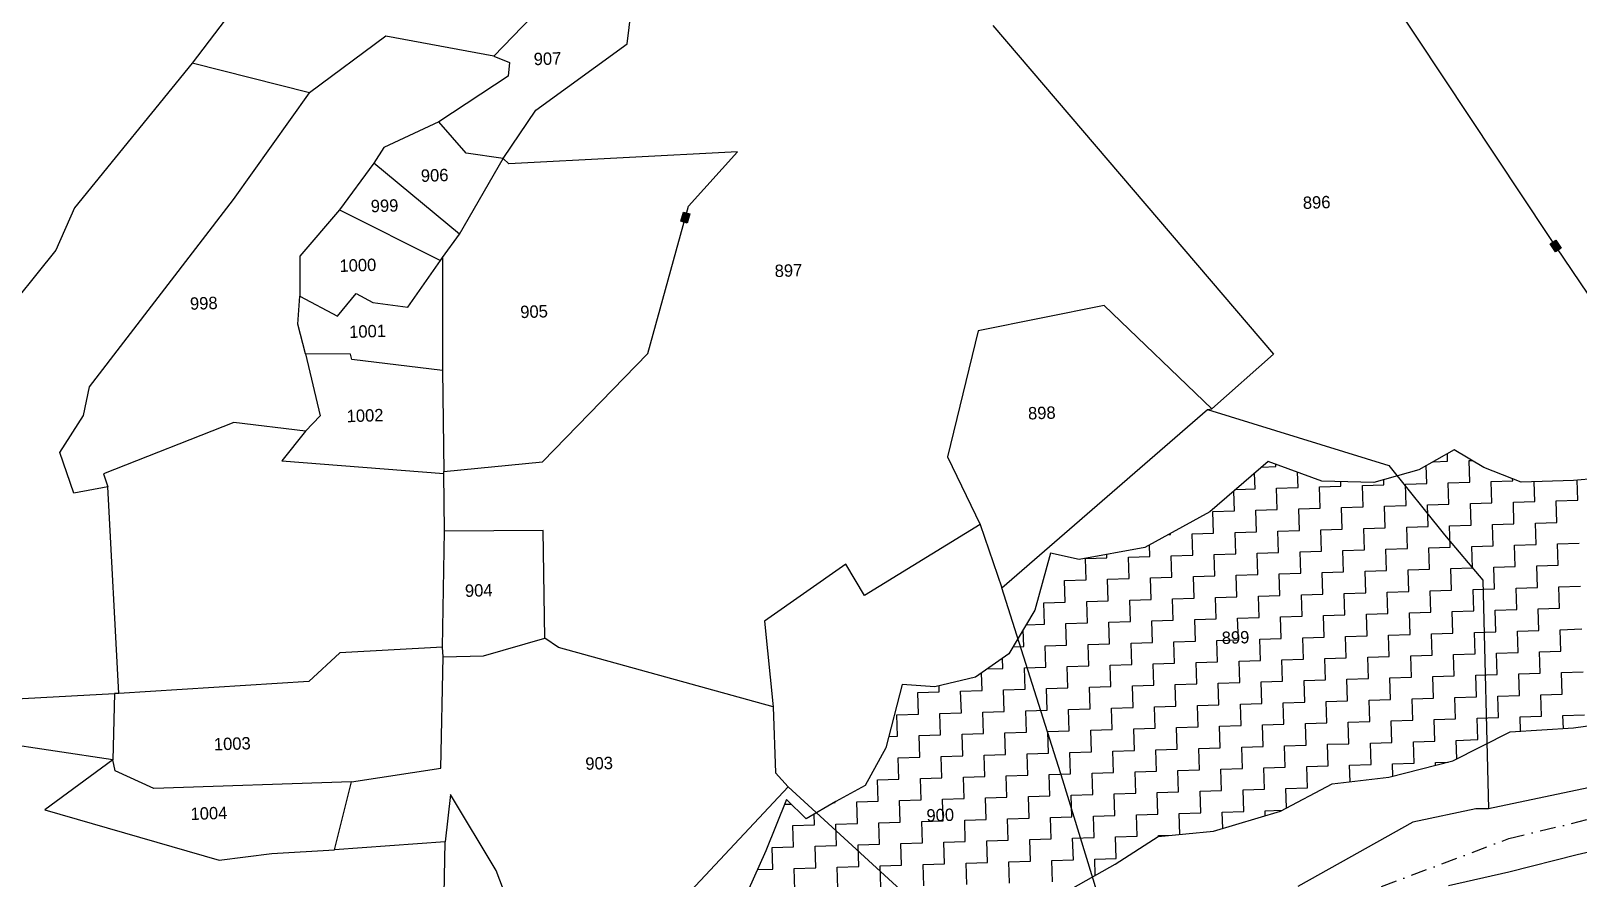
# Model space of a CAD drawing. Header units: metres. Extents: x 313073 to 315646, y 1903695 to 1906857.
# Drawn here: x 314727.7 to 315212, y 1904467.6 to 1904732.8 of the extents above; entities that cross this region are included whole.
import ezdxf

# ---------------------------------------------------------------- set-up
doc = ezdxf.new("R2010")
doc.units = ezdxf.units.M
doc.linetypes.add('DASHDOT', pattern=[1, 0.5, -0.25, 0, -0.25])
for name, color, linetype in [('POLY_HATCH', 12, 'Continuous'), ('POLY_PARCEL', 6, 'Continuous'), ('POLY_WATER', 4, 'Continuous'), ('TEXT_PARCEL', 7, 'Continuous'), ('V_BOUND_STREAM_LINE', 7, 'DASHDOT')]:
    doc.layers.add(name, color=color, linetype=linetype)
doc.styles.add('TEXT_MAP', font='')
doc.styles.get('TEXT_MAP').set_extended_font_data('Kruti Dev 050')

msp = doc.modelspace()

# ---------------------------------------------------------------- hatches: boundary and pattern name
for points in [[(314931.1, 1904673.22), (314933.09, 1904672.67), (314933.89, 1904675.55), (314931.89, 1904676.1)], [(315204.93, 1904663.65), (315206.65, 1904664.81), (315204.98, 1904667.29), (315203.26, 1904666.14)]]:
    msp.add_hatch(color=256).paths.add_polyline_path(points)

# ---------------------------------------------------------------- linework, layer by layer
for p, q in [((314931.1, 1904673.22), (314931.89, 1904676.1)), ((314933.09, 1904672.67), (314931.1, 1904673.22)), ((314931.89, 1904676.1), (314933.89, 1904675.55)), ((314933.89, 1904675.55), (314933.09, 1904672.67)), ((315203.26, 1904666.14), (315204.98, 1904667.29)), ((315204.93, 1904663.65), (315203.26, 1904666.14)), ((315206.65, 1904664.81), (315204.93, 1904663.65)), ((315204.98, 1904667.29), (315206.65, 1904664.81))]:
    msp.add_line(p, q)
at = {"layer": 'POLY_HATCH'}
for p, q in [((315173.21, 1904601.64), (315162.1, 1904595.47)), ((315182.45, 1904596.11), (315173.21, 1904601.64)), ((315114.91, 1904598.03), (315096.71, 1904582.26)), ((315131.77, 1904591.85), (315114.91, 1904598.03)), ((315162.1, 1904595.47), (315148.01, 1904591.46)), ((315194.12, 1904591.55), (315182.45, 1904596.11)), ((315148.01, 1904591.46), (315131.77, 1904591.85)), ((315210.56, 1904592.06), (315194.12, 1904591.55)), ((315229.19, 1904593.76), (315210.56, 1904592.06)), ((315096.71, 1904582.26), (315076.35, 1904571.11)), ((315076.35, 1904571.11), (315055.76, 1904567.34)), ((315046.86, 1904569.3), (315041.93, 1904551.48)), ((315055.76, 1904567.34), (315046.86, 1904569.3)), ((315041.93, 1904551.48), (315033.74, 1904537.8)), ((315033.74, 1904537.8), (315023.33, 1904530.54)), ((315000.35, 1904528.26), (314995.26, 1904508.42)), ((315010.56, 1904527.46), (315000.35, 1904528.26)), ((315023.33, 1904530.54), (315010.56, 1904527.46)), ((315210.5, 1904514.68), (315232.9, 1904517.83)), ((315172.77, 1904504.33), (315190.74, 1904513.39)), ((315190.74, 1904513.39), (315210.5, 1904514.68)), ((314995.26, 1904508.42), (314988.8, 1904496.59)), ((315152.68, 1904499.23), (315172.77, 1904504.33)), ((315134.95, 1904497.12), (315152.68, 1904499.23)), ((314988.8, 1904496.59), (314979.66, 1904491.61)), ((315118.76, 1904488.56), (315134.95, 1904497.12)), ((314964.2, 1904492.25), (314957.65, 1904476.16)), ((314970.32, 1904486.18), (314964.2, 1904492.25)), ((314979.66, 1904491.61), (314970.32, 1904486.18)), ((315097.8, 1904482.32), (315118.76, 1904488.56)), ((315067.01, 1904471.96), (315080.51, 1904480.66)), ((315080.51, 1904480.66), (315097.8, 1904482.32)), ((314957.65, 1904476.16), (314950.22, 1904459.38)), ((315053.92, 1904464.62), (315067.01, 1904471.96))]:
    msp.add_line(p, q, dxfattribs=at)
at = {"layer": 'POLY_HATCH', "linetype": 'Continuous'}
for p, q in [((315171.12, 1904598.09), (315171.05, 1904600.44)), ((315112.88, 1904596.28), (315117.38, 1904596.42)), ((315117.38, 1904596.42), (315117.35, 1904597.13)), ((315164.61, 1904591.16), (315164.44, 1904596.77)), ((315166.56, 1904597.95), (315171.12, 1904598.09)), ((315177.84, 1904598.3), (315178.74, 1904598.33)), ((315178.05, 1904591.58), (315177.84, 1904598.3)), ((315110.87, 1904589.49), (315110.71, 1904594.4)), ((315124.3, 1904589.91), (315124.16, 1904594.64)), ((315131.02, 1904590.12), (315137.74, 1904590.33)), ((315131.23, 1904583.4), (315131.02, 1904590.12)), ((315137.74, 1904590.33), (315137.7, 1904591.71)), ((315144.46, 1904590.53), (315151.18, 1904590.74)), ((315144.67, 1904583.82), (315144.46, 1904590.53)), ((315151.18, 1904590.74), (315151.13, 1904592.35)), ((315157.89, 1904590.95), (315164.61, 1904591.16)), ((315158.1, 1904584.23), (315157.89, 1904590.95)), ((315171.33, 1904591.37), (315178.05, 1904591.58)), ((315171.54, 1904584.65), (315171.33, 1904591.37)), ((315184.77, 1904591.79), (315191.49, 1904592)), ((315184.98, 1904585.07), (315184.77, 1904591.79)), ((315191.49, 1904592), (315191.47, 1904592.59)), ((315198.41, 1904585.49), (315198.22, 1904591.68)), ((315211.85, 1904585.91), (315211.66, 1904592.16)), ((315104.36, 1904582.56), (315104.17, 1904588.72)), ((315104.83, 1904589.3), (315110.87, 1904589.49)), ((315117.58, 1904589.7), (315124.3, 1904589.91)), ((315117.79, 1904582.98), (315117.58, 1904589.7)), ((315191.7, 1904585.28), (315198.41, 1904585.49)), ((315191.9, 1904578.56), (315191.7, 1904585.28)), ((315205.13, 1904585.7), (315211.85, 1904585.91)), ((315205.34, 1904578.98), (315205.13, 1904585.7)), ((315097.64, 1904582.35), (315104.36, 1904582.56)), ((315097.85, 1904575.63), (315097.64, 1904582.35)), ((315111.08, 1904582.77), (315117.79, 1904582.98)), ((315111.28, 1904576.05), (315111.08, 1904582.77)), ((315124.51, 1904583.19), (315131.23, 1904583.4)), ((315124.72, 1904576.47), (315124.51, 1904583.19)), ((315137.95, 1904583.61), (315144.67, 1904583.82)), ((315138.16, 1904576.89), (315137.95, 1904583.61)), ((315151.39, 1904584.03), (315158.1, 1904584.23)), ((315151.59, 1904577.31), (315151.39, 1904584.03)), ((315164.82, 1904584.44), (315171.54, 1904584.65)), ((315165.03, 1904577.73), (315164.82, 1904584.44)), ((315178.26, 1904584.86), (315184.98, 1904585.07)), ((315178.47, 1904578.14), (315178.26, 1904584.86)), ((315084.41, 1904575.22), (315084.4, 1904575.52)), ((315091.13, 1904575.42), (315097.85, 1904575.63)), ((315104.57, 1904575.84), (315111.28, 1904576.05)), ((315104.78, 1904569.12), (315104.57, 1904575.84)), ((315118, 1904576.26), (315124.72, 1904576.47)), ((315118.21, 1904569.54), (315118, 1904576.26)), ((315131.44, 1904576.68), (315138.16, 1904576.89)), ((315131.65, 1904569.96), (315131.44, 1904576.68)), ((315144.88, 1904577.1), (315151.59, 1904577.31)), ((315145.09, 1904570.38), (315144.88, 1904577.1)), ((315158.31, 1904577.52), (315165.03, 1904577.73)), ((315158.52, 1904570.8), (315158.31, 1904577.52)), ((315171.75, 1904577.93), (315178.47, 1904578.14)), ((315171.96, 1904571.22), (315171.75, 1904577.93)), ((315185.19, 1904578.35), (315191.9, 1904578.56)), ((315185.4, 1904571.63), (315185.19, 1904578.35)), ((315198.62, 1904578.77), (315205.34, 1904578.98)), ((315198.83, 1904572.05), (315198.62, 1904578.77)), ((315077.9, 1904568.29), (315077.79, 1904571.9)), ((315083.81, 1904575.2), (315084.41, 1904575.22)), ((315091.34, 1904568.71), (315091.13, 1904575.42)), ((315151.8, 1904570.59), (315158.52, 1904570.8)), ((315165.24, 1904571.01), (315171.96, 1904571.22)), ((315165.45, 1904564.29), (315165.24, 1904571.01)), ((315178.68, 1904571.42), (315185.4, 1904571.63)), ((315178.89, 1904564.71), (315178.68, 1904571.42)), ((315192.11, 1904571.84), (315198.83, 1904572.05)), ((315192.32, 1904565.12), (315192.11, 1904571.84)), ((315205.55, 1904572.26), (315212.27, 1904572.47)), ((315205.76, 1904565.54), (315205.55, 1904572.26)), ((315057.75, 1904567.66), (315064.46, 1904567.87)), ((315057.96, 1904560.94), (315057.75, 1904567.66)), ((315064.46, 1904567.87), (315064.43, 1904568.93)), ((315071.18, 1904568.08), (315077.9, 1904568.29)), ((315071.39, 1904561.36), (315071.18, 1904568.08)), ((315084.62, 1904568.5), (315091.34, 1904568.71)), ((315084.83, 1904561.78), (315084.62, 1904568.5)), ((315098.06, 1904568.92), (315104.78, 1904569.12)), ((315098.27, 1904562.2), (315098.06, 1904568.92)), ((315111.49, 1904569.33), (315118.21, 1904569.54)), ((315111.7, 1904562.62), (315111.49, 1904569.33)), ((315124.93, 1904569.75), (315131.65, 1904569.96)), ((315125.14, 1904563.03), (315124.93, 1904569.75)), ((315138.37, 1904570.17), (315145.09, 1904570.38)), ((315138.58, 1904563.45), (315138.37, 1904570.17)), ((315152.01, 1904563.87), (315151.8, 1904570.59)), ((315051.24, 1904560.73), (315057.96, 1904560.94)), ((315064.67, 1904561.15), (315071.39, 1904561.36)), ((315064.88, 1904554.43), (315064.67, 1904561.15)), ((315078.11, 1904561.57), (315084.83, 1904561.78)), ((315078.32, 1904554.85), (315078.11, 1904561.57)), ((315091.55, 1904561.99), (315098.27, 1904562.2)), ((315091.76, 1904555.27), (315091.55, 1904561.99)), ((315104.98, 1904562.41), (315111.7, 1904562.62)), ((315105.19, 1904555.69), (315104.98, 1904562.41)), ((315118.42, 1904562.82), (315125.14, 1904563.03)), ((315118.63, 1904556.11), (315118.42, 1904562.82)), ((315131.86, 1904563.24), (315138.58, 1904563.45)), ((315132.07, 1904556.52), (315131.86, 1904563.24)), ((315145.29, 1904563.66), (315152.01, 1904563.87)), ((315145.5, 1904556.94), (315145.29, 1904563.66)), ((315158.73, 1904564.08), (315165.45, 1904564.29)), ((315158.94, 1904557.36), (315158.73, 1904564.08)), ((315172.17, 1904564.5), (315178.89, 1904564.71)), ((315172.38, 1904557.78), (315172.17, 1904564.5)), ((315185.6, 1904564.92), (315192.32, 1904565.12)), ((315185.81, 1904558.2), (315185.6, 1904564.92)), ((315199.04, 1904565.33), (315205.76, 1904565.54)), ((315199.25, 1904558.62), (315199.04, 1904565.33)), ((315044.43, 1904560.52), (315044.52, 1904560.52)), ((315044.52, 1904560.52), (315044.51, 1904560.81)), ((315051.45, 1904554.01), (315051.24, 1904560.73)), ((315111.91, 1904555.9), (315118.63, 1904556.11)), ((315125.35, 1904556.32), (315132.07, 1904556.52)), ((315125.56, 1904549.6), (315125.35, 1904556.32)), ((315138.79, 1904556.73), (315145.5, 1904556.94)), ((315138.99, 1904550.02), (315138.79, 1904556.73)), ((315152.22, 1904557.15), (315158.94, 1904557.36)), ((315152.43, 1904550.43), (315152.22, 1904557.15)), ((315165.66, 1904557.57), (315172.38, 1904557.78)), ((315165.87, 1904550.85), (315165.66, 1904557.57)), ((315179.1, 1904557.99), (315185.81, 1904558.2)), ((315179.3, 1904551.27), (315179.1, 1904557.99)), ((315192.53, 1904558.41), (315199.25, 1904558.62)), ((315192.74, 1904551.69), (315192.53, 1904558.41)), ((315205.97, 1904558.82), (315212.69, 1904559.03)), ((315206.18, 1904552.11), (315205.97, 1904558.82)), ((315044.73, 1904553.81), (315051.45, 1904554.01)), ((315044.94, 1904547.09), (315044.73, 1904553.81)), ((315058.16, 1904554.22), (315064.88, 1904554.43)), ((315058.37, 1904547.51), (315058.16, 1904554.22)), ((315071.6, 1904554.64), (315078.32, 1904554.85)), ((315071.81, 1904547.92), (315071.6, 1904554.64)), ((315085.04, 1904555.06), (315091.76, 1904555.27)), ((315085.25, 1904548.34), (315085.04, 1904555.06)), ((315098.47, 1904555.48), (315105.19, 1904555.69)), ((315098.68, 1904548.76), (315098.47, 1904555.48)), ((315112.12, 1904549.18), (315111.91, 1904555.9)), ((315172.59, 1904551.06), (315179.3, 1904551.27)), ((315186.02, 1904551.48), (315192.74, 1904551.69)), ((315186.23, 1904544.76), (315186.02, 1904551.48)), ((315199.46, 1904551.9), (315206.18, 1904552.11)), ((315199.67, 1904545.18), (315199.46, 1904551.9)), ((315039.19, 1904546.91), (315044.94, 1904547.09)), ((315051.66, 1904547.3), (315058.37, 1904547.51)), ((315051.86, 1904540.58), (315051.66, 1904547.3)), ((315065.09, 1904547.71), (315071.81, 1904547.92)), ((315065.3, 1904541), (315065.09, 1904547.71)), ((315078.53, 1904548.13), (315085.25, 1904548.34)), ((315078.74, 1904541.41), (315078.53, 1904548.13)), ((315091.97, 1904548.55), (315098.68, 1904548.76)), ((315092.17, 1904541.83), (315091.97, 1904548.55)), ((315105.4, 1904548.97), (315112.12, 1904549.18)), ((315105.61, 1904542.25), (315105.4, 1904548.97)), ((315118.84, 1904549.39), (315125.56, 1904549.6)), ((315119.05, 1904542.67), (315118.84, 1904549.39)), ((315132.28, 1904549.81), (315138.99, 1904550.02)), ((315132.49, 1904543.09), (315132.28, 1904549.81)), ((315145.71, 1904550.22), (315152.43, 1904550.43)), ((315145.92, 1904543.51), (315145.71, 1904550.22)), ((315159.15, 1904550.64), (315165.87, 1904550.85)), ((315159.36, 1904543.92), (315159.15, 1904550.64)), ((315172.8, 1904544.34), (315172.59, 1904551.06)), ((315038.43, 1904540.16), (315038.27, 1904545.36)), ((315085.46, 1904541.62), (315092.17, 1904541.83)), ((315085.67, 1904534.91), (315085.46, 1904541.62)), ((315098.89, 1904542.04), (315105.61, 1904542.25)), ((315099.1, 1904535.32), (315098.89, 1904542.04)), ((315112.33, 1904542.46), (315119.05, 1904542.67)), ((315112.54, 1904535.74), (315112.33, 1904542.46)), ((315125.77, 1904542.88), (315132.49, 1904543.09)), ((315125.98, 1904536.16), (315125.77, 1904542.88)), ((315139.2, 1904543.3), (315145.92, 1904543.51)), ((315139.41, 1904536.58), (315139.2, 1904543.3)), ((315152.64, 1904543.71), (315159.36, 1904543.92)), ((315152.85, 1904537), (315152.64, 1904543.71)), ((315166.08, 1904544.13), (315172.8, 1904544.34)), ((315166.29, 1904537.41), (315166.08, 1904544.13)), ((315179.51, 1904544.55), (315186.23, 1904544.76)), ((315179.72, 1904537.83), (315179.51, 1904544.55)), ((315192.95, 1904544.97), (315199.67, 1904545.18)), ((315193.16, 1904538.25), (315192.95, 1904544.97)), ((315206.39, 1904545.39), (315213.11, 1904545.6)), ((315206.6, 1904538.67), (315206.39, 1904545.39)), ((315035.09, 1904540.06), (315038.43, 1904540.16)), ((315045.15, 1904540.37), (315051.86, 1904540.58)), ((315045.36, 1904533.65), (315045.15, 1904540.37)), ((315058.58, 1904540.79), (315065.3, 1904541)), ((315058.79, 1904534.07), (315058.58, 1904540.79)), ((315072.02, 1904541.21), (315078.74, 1904541.41)), ((315072.23, 1904534.49), (315072.02, 1904541.21)), ((315146.13, 1904536.79), (315152.85, 1904537)), ((315146.34, 1904530.07), (315146.13, 1904536.79)), ((315159.57, 1904537.21), (315166.29, 1904537.41)), ((315159.78, 1904530.49), (315159.57, 1904537.21)), ((315173, 1904537.62), (315179.72, 1904537.83)), ((315173.21, 1904530.91), (315173, 1904537.62)), ((315186.44, 1904538.04), (315193.16, 1904538.25)), ((315186.65, 1904531.32), (315186.44, 1904538.04)), ((315199.88, 1904538.46), (315206.6, 1904538.67)), ((315200.09, 1904531.74), (315199.88, 1904538.46)), ((315026.96, 1904533.08), (315031.92, 1904533.23)), ((315031.92, 1904533.23), (315031.82, 1904536.46)), ((315038.64, 1904533.44), (315045.36, 1904533.65)), ((315038.85, 1904526.72), (315038.64, 1904533.44)), ((315052.07, 1904533.86), (315058.79, 1904534.07)), ((315052.28, 1904527.14), (315052.07, 1904533.86)), ((315065.51, 1904534.28), (315072.23, 1904534.49)), ((315065.72, 1904527.56), (315065.51, 1904534.28)), ((315078.95, 1904534.7), (315085.67, 1904534.91)), ((315079.16, 1904527.98), (315078.95, 1904534.7)), ((315092.38, 1904535.11), (315099.1, 1904535.32)), ((315092.59, 1904528.4), (315092.38, 1904535.11)), ((315105.82, 1904535.53), (315112.54, 1904535.74)), ((315106.03, 1904528.81), (315105.82, 1904535.53)), ((315119.26, 1904535.95), (315125.98, 1904536.16)), ((315119.47, 1904529.23), (315119.26, 1904535.95)), ((315132.69, 1904536.37), (315139.41, 1904536.58)), ((315132.9, 1904529.65), (315132.69, 1904536.37)), ((315206.81, 1904531.95), (315213.52, 1904532.16)), ((315207.01, 1904525.23), (315206.81, 1904531.95)), ((315011.97, 1904525.89), (315011.91, 1904527.79)), ((315025.41, 1904526.3), (315025.24, 1904531.87)), ((315045.56, 1904526.93), (315052.28, 1904527.14)), ((315059, 1904527.35), (315065.72, 1904527.56)), ((315059.21, 1904520.63), (315059, 1904527.35)), ((315072.44, 1904527.77), (315079.16, 1904527.98)), ((315072.65, 1904521.05), (315072.44, 1904527.77)), ((315085.87, 1904528.19), (315092.59, 1904528.4)), ((315086.08, 1904521.47), (315085.87, 1904528.19)), ((315099.31, 1904528.61), (315106.03, 1904528.81)), ((315099.52, 1904521.89), (315099.31, 1904528.61)), ((315112.75, 1904529.02), (315119.47, 1904529.23)), ((315112.96, 1904522.31), (315112.75, 1904529.02)), ((315126.18, 1904529.44), (315132.9, 1904529.65)), ((315126.39, 1904522.72), (315126.18, 1904529.44)), ((315139.62, 1904529.86), (315146.34, 1904530.07)), ((315139.83, 1904523.14), (315139.62, 1904529.86)), ((315153.06, 1904530.28), (315159.78, 1904530.49)), ((315153.27, 1904523.56), (315153.06, 1904530.28)), ((315166.5, 1904530.7), (315173.21, 1904530.91)), ((315166.7, 1904523.98), (315166.5, 1904530.7)), ((315179.93, 1904531.11), (315186.65, 1904531.32)), ((315180.14, 1904524.4), (315179.93, 1904531.11)), ((315193.37, 1904531.53), (315200.09, 1904531.74)), ((315193.58, 1904524.81), (315193.37, 1904531.53)), ((315005.25, 1904525.68), (315011.97, 1904525.89)), ((315005.46, 1904518.96), (315005.25, 1904525.68)), ((315018.69, 1904526.1), (315025.41, 1904526.3)), ((315018.9, 1904519.38), (315018.69, 1904526.1)), ((315032.13, 1904526.51), (315038.85, 1904526.72)), ((315032.34, 1904519.8), (315032.13, 1904526.51)), ((315045.77, 1904520.21), (315045.56, 1904526.93)), ((315106.24, 1904522.1), (315112.96, 1904522.31)), ((315119.68, 1904522.51), (315126.39, 1904522.72)), ((315119.88, 1904515.8), (315119.68, 1904522.51)), ((315133.11, 1904522.93), (315139.83, 1904523.14)), ((315133.32, 1904516.21), (315133.11, 1904522.93)), ((315146.55, 1904523.35), (315153.27, 1904523.56)), ((315146.76, 1904516.63), (315146.55, 1904523.35)), ((315159.99, 1904523.77), (315166.7, 1904523.98)), ((315160.2, 1904517.05), (315159.99, 1904523.77)), ((315173.42, 1904524.19), (315180.14, 1904524.4)), ((315173.63, 1904517.47), (315173.42, 1904524.19)), ((315186.86, 1904524.61), (315193.58, 1904524.81)), ((315187.07, 1904517.89), (315186.86, 1904524.61)), ((315200.3, 1904525.02), (315207.01, 1904525.23)), ((315200.51, 1904518.31), (315200.3, 1904525.02)), ((314998.74, 1904518.75), (315005.46, 1904518.96)), ((314998.95, 1904512.03), (314998.74, 1904518.75)), ((315012.18, 1904519.17), (315018.9, 1904519.38)), ((315012.39, 1904512.45), (315012.18, 1904519.17)), ((315025.62, 1904519.59), (315032.34, 1904519.8)), ((315025.83, 1904512.87), (315025.62, 1904519.59)), ((315039.06, 1904520), (315045.77, 1904520.21)), ((315039.26, 1904513.29), (315039.06, 1904520)), ((315052.49, 1904520.42), (315059.21, 1904520.63)), ((315052.7, 1904513.7), (315052.49, 1904520.42)), ((315065.93, 1904520.84), (315072.65, 1904521.05)), ((315066.14, 1904514.12), (315065.93, 1904520.84)), ((315079.37, 1904521.26), (315086.08, 1904521.47)), ((315079.57, 1904514.54), (315079.37, 1904521.26)), ((315092.8, 1904521.68), (315099.52, 1904521.89)), ((315093.01, 1904514.96), (315092.8, 1904521.68)), ((315106.45, 1904515.38), (315106.24, 1904522.1)), ((315166.91, 1904517.26), (315173.63, 1904517.47)), ((315180.35, 1904517.68), (315187.07, 1904517.89)), ((315180.56, 1904510.96), (315180.35, 1904517.68)), ((315193.79, 1904518.1), (315200.51, 1904518.31)), ((315193.93, 1904513.6), (315193.79, 1904518.1)), ((315207.22, 1904518.51), (315213.94, 1904518.72)), ((315207.35, 1904514.47), (315207.22, 1904518.51)), ((315019.11, 1904512.66), (315025.83, 1904512.87)), ((315019.32, 1904505.94), (315019.11, 1904512.66)), ((315032.55, 1904513.08), (315039.26, 1904513.29)), ((315032.76, 1904506.36), (315032.55, 1904513.08)), ((315045.98, 1904513.5), (315052.7, 1904513.7)), ((315046.19, 1904506.78), (315045.98, 1904513.5)), ((315059.42, 1904513.91), (315066.14, 1904514.12)), ((315059.63, 1904507.2), (315059.42, 1904513.91)), ((315072.86, 1904514.33), (315079.57, 1904514.54)), ((315073.07, 1904507.61), (315072.86, 1904514.33)), ((315086.29, 1904514.75), (315093.01, 1904514.96)), ((315086.5, 1904508.03), (315086.29, 1904514.75)), ((315099.73, 1904515.17), (315106.45, 1904515.38)), ((315099.94, 1904508.45), (315099.73, 1904515.17)), ((315113.17, 1904515.59), (315119.88, 1904515.8)), ((315113.38, 1904508.87), (315113.17, 1904515.59)), ((315126.6, 1904516), (315133.32, 1904516.21)), ((315126.81, 1904509.29), (315126.6, 1904516)), ((315140.04, 1904516.42), (315146.76, 1904516.63)), ((315140.25, 1904509.7), (315140.04, 1904516.42)), ((315153.48, 1904516.84), (315160.2, 1904517.05)), ((315153.69, 1904510.12), (315153.48, 1904516.84)), ((315167.12, 1904510.54), (315166.91, 1904517.26)), ((314996.16, 1904511.94), (314998.95, 1904512.03)), ((315005.67, 1904512.24), (315012.39, 1904512.45)), ((315005.88, 1904505.52), (315005.67, 1904512.24)), ((315079.78, 1904507.82), (315086.5, 1904508.03)), ((315079.99, 1904501.1), (315079.78, 1904507.82)), ((315093.22, 1904508.24), (315099.94, 1904508.45)), ((315093.43, 1904501.52), (315093.22, 1904508.24)), ((315106.66, 1904508.66), (315113.38, 1904508.87)), ((315106.87, 1904501.94), (315106.66, 1904508.66)), ((315120.09, 1904509.08), (315126.81, 1904509.29)), ((315120.3, 1904502.36), (315120.09, 1904509.08)), ((315133.53, 1904509.5), (315140.25, 1904509.7)), ((315133.74, 1904502.78), (315133.53, 1904509.5)), ((315146.97, 1904509.91), (315153.69, 1904510.12)), ((315147.18, 1904503.2), (315146.97, 1904509.91)), ((315160.4, 1904510.33), (315167.12, 1904510.54)), ((315160.61, 1904503.61), (315160.4, 1904510.33)), ((315173.84, 1904510.75), (315180.56, 1904510.96)), ((315174.02, 1904504.96), (315173.84, 1904510.75)), ((314999.16, 1904505.31), (315005.88, 1904505.52)), ((314999.37, 1904498.59), (314999.16, 1904505.31)), ((315012.6, 1904505.73), (315019.32, 1904505.94)), ((315012.81, 1904499.01), (315012.6, 1904505.73)), ((315026.04, 1904506.15), (315032.76, 1904506.36)), ((315026.25, 1904499.43), (315026.04, 1904506.15)), ((315039.47, 1904506.57), (315046.19, 1904506.78)), ((315039.68, 1904499.85), (315039.47, 1904506.57)), ((315052.91, 1904506.99), (315059.63, 1904507.2)), ((315053.12, 1904500.27), (315052.91, 1904506.99)), ((315066.35, 1904507.4), (315073.07, 1904507.61)), ((315066.56, 1904500.69), (315066.35, 1904507.4)), ((315140.46, 1904502.99), (315147.18, 1904503.2)), ((315140.62, 1904497.79), (315140.46, 1904502.99)), ((315153.89, 1904503.4), (315160.61, 1904503.61)), ((315154.01, 1904499.57), (315153.89, 1904503.4)), ((315167.33, 1904503.82), (315171.25, 1904503.94)), ((315167.36, 1904502.96), (315167.33, 1904503.82)), ((314992.65, 1904498.39), (314999.37, 1904498.59)), ((314992.86, 1904491.67), (314992.65, 1904498.39)), ((315006.09, 1904498.8), (315012.81, 1904499.01)), ((315006.3, 1904492.09), (315006.09, 1904498.8)), ((315019.53, 1904499.22), (315026.25, 1904499.43)), ((315019.74, 1904492.5), (315019.53, 1904499.22)), ((315032.96, 1904499.64), (315039.68, 1904499.85)), ((315033.17, 1904492.92), (315032.96, 1904499.64)), ((315046.4, 1904500.06), (315053.12, 1904500.27)), ((315046.61, 1904493.34), (315046.4, 1904500.06)), ((315059.84, 1904500.48), (315066.56, 1904500.69)), ((315060.05, 1904493.76), (315059.84, 1904500.48)), ((315073.27, 1904500.9), (315079.99, 1904501.1)), ((315073.48, 1904494.18), (315073.27, 1904500.9)), ((315086.71, 1904501.31), (315093.43, 1904501.52)), ((315086.92, 1904494.6), (315086.71, 1904501.31)), ((315100.15, 1904501.73), (315106.87, 1904501.94)), ((315100.36, 1904495.01), (315100.15, 1904501.73)), ((315113.58, 1904502.15), (315120.3, 1904502.36)), ((315113.79, 1904495.43), (315113.58, 1904502.15)), ((315127.02, 1904502.57), (315133.74, 1904502.78)), ((315127.23, 1904495.85), (315127.02, 1904502.57)), ((315039.89, 1904493.13), (315046.61, 1904493.34)), ((315040.1, 1904486.41), (315039.89, 1904493.13)), ((315053.33, 1904493.55), (315060.05, 1904493.76)), ((315053.54, 1904486.83), (315053.33, 1904493.55)), ((315066.77, 1904493.97), (315073.48, 1904494.18)), ((315066.97, 1904487.25), (315066.77, 1904493.97)), ((315080.2, 1904494.39), (315086.92, 1904494.6)), ((315080.41, 1904487.67), (315080.2, 1904494.39)), ((315093.64, 1904494.8), (315100.36, 1904495.01)), ((315093.85, 1904488.09), (315093.64, 1904494.8)), ((315107.08, 1904495.22), (315113.79, 1904495.43)), ((315107.28, 1904488.5), (315107.08, 1904495.22)), ((315120.51, 1904495.64), (315127.23, 1904495.85)), ((315120.7, 1904489.59), (315120.51, 1904495.64)), ((314963.59, 1904490.76), (314965.64, 1904490.82)), ((314979.02, 1904491.24), (314979.43, 1904491.25)), ((314979.43, 1904491.25), (314979.42, 1904491.47)), ((314986.14, 1904491.46), (314992.86, 1904491.67)), ((314986.35, 1904484.74), (314986.14, 1904491.46)), ((314999.58, 1904491.88), (315006.3, 1904492.09)), ((314999.79, 1904485.16), (314999.58, 1904491.88)), ((315013.02, 1904492.29), (315019.74, 1904492.5)), ((315013.23, 1904485.58), (315013.02, 1904492.29)), ((315026.45, 1904492.71), (315033.17, 1904492.92)), ((315026.66, 1904485.99), (315026.45, 1904492.71)), ((315100.57, 1904488.29), (315107.28, 1904488.5)), ((315100.73, 1904483.19), (315100.57, 1904488.29)), ((315114, 1904488.71), (315119.37, 1904488.88)), ((315114.05, 1904487.16), (315114, 1904488.71)), ((314966.2, 1904484.11), (314972.92, 1904484.32)), ((314966.41, 1904477.39), (314966.2, 1904484.11)), ((314972.92, 1904484.32), (314972.81, 1904487.63)), ((314979.64, 1904484.53), (314986.35, 1904484.74)), ((314979.84, 1904477.81), (314979.64, 1904484.53)), ((314993.07, 1904484.95), (314999.79, 1904485.16)), ((314993.28, 1904478.23), (314993.07, 1904484.95)), ((315006.51, 1904485.37), (315013.23, 1904485.58)), ((315006.72, 1904478.65), (315006.51, 1904485.37)), ((315019.95, 1904485.79), (315026.66, 1904485.99)), ((315020.15, 1904479.07), (315019.95, 1904485.79)), ((315033.38, 1904486.2), (315040.1, 1904486.41)), ((315033.59, 1904479.49), (315033.38, 1904486.2)), ((315046.82, 1904486.62), (315053.54, 1904486.83)), ((315047.03, 1904479.9), (315046.82, 1904486.62)), ((315060.26, 1904487.04), (315066.97, 1904487.25)), ((315060.46, 1904480.32), (315060.26, 1904487.04)), ((315073.69, 1904487.46), (315080.41, 1904487.67)), ((315073.9, 1904480.74), (315073.69, 1904487.46)), ((315087.13, 1904487.88), (315093.85, 1904488.09)), ((315087.33, 1904481.31), (315087.13, 1904487.88)), ((315000, 1904478.44), (315006.72, 1904478.65)), ((315013.44, 1904478.86), (315020.15, 1904479.07)), ((315013.65, 1904472.14), (315013.44, 1904478.86)), ((315026.87, 1904479.28), (315033.59, 1904479.49)), ((315027.08, 1904472.56), (315026.87, 1904479.28)), ((315040.31, 1904479.69), (315047.03, 1904479.9)), ((315040.52, 1904472.98), (315040.31, 1904479.69)), ((315053.75, 1904480.11), (315060.46, 1904480.32)), ((315053.96, 1904473.39), (315053.75, 1904480.11)), ((315067.18, 1904480.53), (315073.9, 1904480.74)), ((315067.39, 1904473.81), (315067.18, 1904480.53)), ((315080.62, 1904480.95), (315084.93, 1904481.08)), ((315080.63, 1904480.67), (315080.62, 1904480.95)), ((314959.69, 1904477.19), (314966.41, 1904477.39)), ((314959.9, 1904470.47), (314959.69, 1904477.19)), ((314973.13, 1904477.6), (314979.84, 1904477.81)), ((314973.34, 1904470.88), (314973.13, 1904477.6)), ((314986.56, 1904478.02), (314993.28, 1904478.23)), ((314986.77, 1904471.3), (314986.56, 1904478.02)), ((315000.21, 1904471.72), (315000, 1904478.44)), ((315060.67, 1904473.6), (315067.39, 1904473.81)), ((314955.06, 1904470.32), (314959.9, 1904470.47)), ((314966.62, 1904470.68), (314973.34, 1904470.88)), ((314966.83, 1904463.96), (314966.62, 1904470.68)), ((314980.05, 1904471.09), (314986.77, 1904471.3)), ((314980.26, 1904464.38), (314980.05, 1904471.09)), ((314993.49, 1904471.51), (315000.21, 1904471.72)), ((314993.7, 1904464.79), (314993.49, 1904471.51)), ((315006.93, 1904471.93), (315013.65, 1904472.14)), ((315007.14, 1904465.21), (315006.93, 1904471.93)), ((315020.36, 1904472.35), (315027.08, 1904472.56)), ((315020.57, 1904465.63), (315020.36, 1904472.35)), ((315033.8, 1904472.77), (315040.52, 1904472.98)), ((315034.01, 1904466.05), (315033.8, 1904472.77)), ((315047.24, 1904473.19), (315053.96, 1904473.39)), ((315047.45, 1904466.47), (315047.24, 1904473.19)), ((315060.83, 1904468.5), (315060.67, 1904473.6))]:
    msp.add_line(p, q, dxfattribs=at)
at = {"layer": 'POLY_PARCEL'}
for p, q in [((314850.76, 1904818.7), (314778.17, 1904722.74)), ((315202.74, 1904668.77), (315120.38, 1904792.74)), ((314914.29, 1904728.71), (314916.63, 1904748.51)), ((314884.4, 1904737.21), (314872.53, 1904724.93)), ((314838.75, 1904731.12), (314814.84, 1904713.41)), ((314872.53, 1904724.93), (314838.75, 1904731.12)), ((315028.72, 1904734.47), (315116.59, 1904631.63)), ((314885.74, 1904707.99), (314914.29, 1904728.71)), ((314778.17, 1904722.74), (314741.32, 1904677.41)), ((314814.84, 1904713.41), (314778.17, 1904722.74)), ((314872.53, 1904724.93), (314877.41, 1904722.89)), ((314877.41, 1904722.89), (314877.01, 1904718.68)), ((314877.01, 1904718.68), (314855.37, 1904704.38)), ((314791.04, 1904680.01), (314814.84, 1904713.41)), ((314875.48, 1904692.9), (314885.74, 1904707.99)), ((314855.37, 1904704.38), (314838.17, 1904696.31)), ((314863.88, 1904694.54), (314855.37, 1904704.38)), ((314838.17, 1904696.31), (314835.03, 1904691.45)), ((314861.76, 1904669.21), (314875.48, 1904692.9)), ((314875.48, 1904692.9), (314863.88, 1904694.54)), ((314877.3, 1904691.24), (314875.48, 1904692.9)), ((314948.87, 1904694.99), (314877.3, 1904691.24)), ((314933.47, 1904677.92), (314948.87, 1904694.99)), ((314835.03, 1904691.45), (314824.27, 1904676.81)), ((314861.76, 1904669.21), (314835.03, 1904691.45)), ((314741.32, 1904677.41), (314735.47, 1904664.18)), ((314745.94, 1904621.38), (314791.04, 1904680.01)), ((314920.75, 1904631.86), (314933.47, 1904677.92)), ((314824.27, 1904676.81), (314811.8, 1904662.3)), ((314824.27, 1904676.81), (314855.82, 1904660.92)), ((314856.51, 1904661.9), (314861.76, 1904669.21)), ((315248.95, 1904600.22), (315202.74, 1904668.77)), ((314735.47, 1904664.18), (314691.34, 1904609.33)), ((314811.8, 1904662.3), (314811.81, 1904649.81)), ((314845.59, 1904646.38), (314855.82, 1904660.92)), ((314855.82, 1904660.92), (314856.51, 1904661.9)), ((314856.51, 1904661.9), (314856.46, 1904626.52)), ((314811.2, 1904640.99), (314811.81, 1904649.81)), ((314811.81, 1904649.81), (314823.6, 1904643.51)), ((314823.6, 1904643.51), (314829.43, 1904650.65)), ((314829.43, 1904650.65), (314834.63, 1904647.76)), ((314834.63, 1904647.76), (314845.59, 1904646.38)), ((315063.58, 1904646.9), (315024.17, 1904638.88)), ((315097.36, 1904614.53), (315063.58, 1904646.9)), ((314813.61, 1904631.76), (314811.2, 1904640.99)), ((315024.17, 1904638.88), (315014.61, 1904599.54)), ((314813.61, 1904631.76), (314818.21, 1904612.36)), ((314827.67, 1904631.63), (314813.61, 1904631.76)), ((314828.14, 1904629.96), (314827.67, 1904631.63)), ((314856.46, 1904626.52), (314828.14, 1904629.96)), ((314887.74, 1904597.96), (314920.75, 1904631.86)), ((315116.59, 1904631.63), (315097.36, 1904614.53)), ((314856.46, 1904626.52), (314856.87, 1904594.9)), ((314744.1, 1904612.4), (314745.94, 1904621.38)), ((315031.54, 1904558.47), (315096.01, 1904614.28)), ((315096.01, 1904614.28), (315097.36, 1904614.53)), ((315096.01, 1904614.28), (315152.71, 1904596.81)), ((314736.66, 1904600.8), (314744.1, 1904612.4)), ((314791.14, 1904610.2), (314750.36, 1904594.18)), ((314813.56, 1904607.51), (314791.14, 1904610.2)), ((314818.21, 1904612.36), (314813.56, 1904607.51)), ((314813.56, 1904607.51), (314806.17, 1904598.21)), ((314741.05, 1904588.16), (314736.66, 1904600.8)), ((314806.17, 1904598.21), (314856.88, 1904594.32)), ((314856.87, 1904594.9), (314887.74, 1904597.96)), ((314856.88, 1904594.32), (314856.87, 1904594.9)), ((315014.61, 1904599.54), (315024.8, 1904578.31)), ((315152.71, 1904596.81), (315170.18, 1904575.08)), ((314751.68, 1904590.08), (314741.05, 1904588.16)), ((314750.36, 1904594.18), (314751.68, 1904590.08)), ((314755.14, 1904525.46), (314751.68, 1904590.08)), ((314857.12, 1904576.22), (314856.88, 1904594.32)), ((314856.5, 1904539.94), (314857.12, 1904576.22)), ((314887.98, 1904576.42), (314857.12, 1904576.22)), ((314888.5, 1904542.69), (314887.98, 1904576.42)), ((315024.8, 1904578.31), (314988.61, 1904556.07)), ((315024.8, 1904578.31), (315031.54, 1904558.47)), ((315170.18, 1904575.08), (315182.13, 1904560.85)), ((314982.74, 1904565.86), (314957.31, 1904548.01)), ((314988.61, 1904556.07), (314982.74, 1904565.86)), ((315050.63, 1904498.33), (315031.54, 1904558.47)), ((315182.13, 1904560.85), (315183.92, 1904489.33)), ((314957.31, 1904548.01), (314959.96, 1904521.19)), ((314869.35, 1904537.24), (314888.5, 1904542.69)), ((314892.8, 1904539.78), (314888.5, 1904542.69)), ((314824.34, 1904538.1), (314814.64, 1904529.17)), ((314856.5, 1904539.94), (314824.34, 1904538.1)), ((314856, 1904502.03), (314856.73, 1904536.84)), ((314856.73, 1904536.84), (314856.5, 1904539.94)), ((314856.73, 1904536.84), (314869.35, 1904537.24)), ((314959.96, 1904521.19), (314892.8, 1904539.78)), ((314814.64, 1904529.17), (314755.14, 1904525.46)), ((314616.48, 1904517.93), (314753.77, 1904525.44)), ((314753.77, 1904525.44), (314753.27, 1904504.65)), ((314755.14, 1904525.46), (314753.77, 1904525.44)), ((314959.96, 1904521.19), (314960.75, 1904500.54)), ((314753.27, 1904504.65), (314699.84, 1904512.61)), ((314753.27, 1904504.65), (314732.04, 1904489.03)), ((314754.07, 1904501.2), (314753.27, 1904504.65)), ((314766.12, 1904495.7), (314754.07, 1904501.2)), ((314828.04, 1904497.73), (314856, 1904502.03)), ((314960.75, 1904500.54), (314964.64, 1904496.18)), ((315067.46, 1904443.37), (315050.63, 1904498.33)), ((314828.04, 1904497.73), (314766.12, 1904495.7)), ((314822.64, 1904476.49), (314828.04, 1904497.73)), ((314859.01, 1904493.81), (314857.33, 1904479)), ((314873.3, 1904470.04), (314859.01, 1904493.81)), ((314964.64, 1904496.18), (314926.34, 1904455.26)), ((314964.64, 1904496.18), (315042.91, 1904424.68)), ((314732.04, 1904489.03), (314786.62, 1904473.24)), ((314857.33, 1904479), (314822.64, 1904476.49)), ((314856.88, 1904453.73), (314857.33, 1904479)), ((314786.62, 1904473.24), (314803.09, 1904475.29)), ((314803.09, 1904475.29), (314822.64, 1904476.49)), ((314880.55, 1904450.96), (314873.3, 1904470.04))]:
    msp.add_line(p, q, dxfattribs=at)
at = {"layer": 'POLY_WATER'}
for p, q in [((315215.13, 1904495.85), (315183.92, 1904489.33)), ((315179.97, 1904489.31), (315160.2, 1904485.09)), ((315183.92, 1904489.33), (315179.97, 1904489.31)), ((315160.2, 1904485.09), (315137.51, 1904472.37)), ((315211.72, 1904474.98), (315234.33, 1904480.31)), ((315190.25, 1904469.59), (315211.72, 1904474.98)), ((315137.51, 1904472.37), (315124.22, 1904464.97)), ((315171.41, 1904465.3), (315190.25, 1904469.59))]:
    msp.add_line(p, q, dxfattribs=at)
at = {"layer": 'V_BOUND_STREAM_LINE', "ltscale": 10}
for p, q in [((315190.26, 1904480.01), (315255.58, 1904495.8)), ((315122.06, 1904454.28), (315190.26, 1904480.01))]:
    msp.add_line(p, q, dxfattribs=at)

# ---------------------------------------------------------------- texts
at = {"layer": 'TEXT_PARCEL', "style": 'TEXT_MAP'}
for s, p in [('907', (314885.1, 1904722.05)), ('906', (314849.77, 1904685.54)), ('999', (314834.09, 1904676.01)), ('896', (315125.87, 1904677.06)), ('1000', (314824.29, 1904657.34)), ('897', (314960.53, 1904655.74)), ('998', (314777.5, 1904645.5)), ('905', (314880.89, 1904642.89)), ('1001', (314827.33, 1904636.67)), ('1002', (314826.55, 1904610.3)), ('898', (315039.84, 1904611.17)), ('904', (314863.57, 1904555.62)), ('899', (315100.48, 1904540.88)), ('1003', (314784.99, 1904507.59)), ('903', (314901.26, 1904501.51)), ('1004', (314777.67, 1904485.8)), ('900', (315008.04, 1904485.29))]:
    msp.add_text(s, height=3.872, rotation=1.7828, dxfattribs=at).set_placement(p)

doc.saveas('drawing.dxf')
